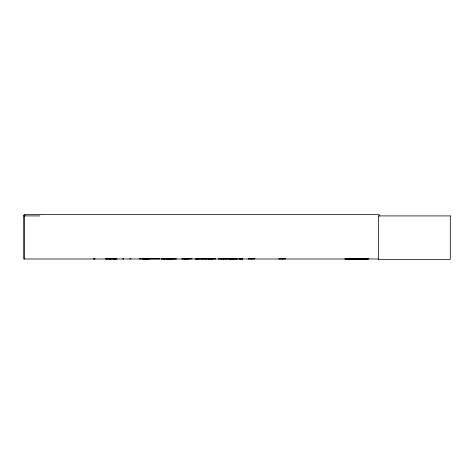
<?xml version="1.0" encoding="UTF-8"?>
<svg xmlns="http://www.w3.org/2000/svg" width="474" height="474" viewBox="0 0 474 474"><rect width="100%" height="100%" fill="white"/><g stroke="black" fill="none" stroke-linecap="round" stroke-linejoin="round"><path stroke-width="0.71" d="M113.387 258.988L113.387 258.626L106.869 258.656L106.875 258.988L113.387 258.928M248.275 258.946L254.745 258.928M368.209 258.97L368.191 258.478M368.156 258.828L344.977 258.958L368.209 258.828M229.6 258.952L229.653 258.638L229.659 258.988M236.082 258.656L236.088 258.988M229.126 258.928L229.138 258.626L237.154 258.656L237.142 258.988M235.548 258.928L235.56 258.626M202.588 258.928L202.505 258.354M161.308 258.988L176.298 258.988M167.512 258.656L167.529 258.988M218.644 258.988L228.344 258.988M223.438 258.946L223.355 258.656M223.663 258.988L223.633 258.899M142.224 258.988L148.291 258.946M142.449 258.899L142.478 258.988M147.076 258.928L147.106 258.626L147.118 258.988M166.593 258.946L166.581 258.354M171.404 258.656L171.434 258.988M143.746 258.656L143.782 258.988M195.235 258.988L199.542 258.946M195.478 258.899L195.513 258.988M208.702 258.928L208.744 258.626L215.652 258.656L215.717 258.988L200.65 258.946M212.008 258.656L212.05 258.988M107.805 258.656L107.841 258.988M196.443 258.928L196.485 258.626L196.503 258.988M197.231 258.946L197.19 258.354L197.143 258.988M345.273 258.97L345.611 258.97M345.522 258.828L345.149 258.828M346.844 258.97L347.229 258.952L346.719 258.828M359.464 258.952L359.162 258.958L359.671 258.828M361.247 258.478L361.01 258.982M361.117 258.976L361.259 258.703M346.577 258.988L346.932 258.976M25.181 215.101L23.7 215.101L23.7 258.988L378.477 258.988M23.7 215.913L39.958 215.913M113.482 258.988L113.482 258.626L116.752 258.626L116.74 258.988M142.449 258.656L148.356 258.626L148.356 258.988M195.478 258.656L199.613 258.626L199.613 258.988M200.579 258.988L200.579 258.626L208.548 258.626L208.548 258.988M242.338 258.946L238.967 258.626L238.967 258.988M351.72 258.644L352.911 258.644M359.227 258.644L358.036 258.798M144.985 258.709L159.756 258.709M183.835 258.709L191.946 258.709M144.973 258.822L159.768 258.81M183.817 258.81L191.958 258.81M113.564 258.946L117.054 258.988M181.957 258.946L188.468 258.946M229.084 258.946L237.201 258.988M279.002 258.946L285.52 258.899M368.209 258.952L345.125 258.703M145.204 258.952L145.18 258.354M231.958 258.626L231.946 258.988M232.272 258.946L232.349 258.354M239.044 258.946L242.57 258.988M204.691 258.626L204.679 258.988M173.057 258.656L173.022 258.988M173.259 258.946L173.354 258.354M171.671 258.946L171.784 258.626M171.789 258.626L171.843 258.946M167.209 258.946L167.168 258.638L167.144 258.988M230.246 258.928L230.246 258.656M242.297 258.656L242.261 258.988M169.858 258.638L169.84 258.988M163.767 258.638L163.749 258.988M209.704 258.638L209.698 258.988M236.662 258.638L236.656 258.988M230.773 258.952L230.808 258.354M379.218 216.126L379.218 214.651L24.535 214.651L24.535 258.988M363.475 258.982L363.475 258.644L362.284 258.798M361.484 258.798L360.293 258.798M359.31 258.478L359.227 258.798M285.52 258.988L285.52 258.626L279.002 258.626L279.002 258.988M282.445 258.354L282.409 258.988L282.374 258.354M282.149 258.354L282.149 258.988M282.083 258.354L282.083 258.988M254.745 258.988L254.745 258.626L248.234 258.656L248.228 258.988M251.712 258.354L251.676 258.988L251.641 258.354M251.421 258.354L251.416 258.988M251.344 258.354L251.344 258.988M240.668 258.354L240.668 258.988M240.608 258.354L240.585 258.988M240.496 258.988L240.419 258.354L240.401 258.988M240.194 258.354L240.182 258.988M240.045 258.988L240.028 258.354L239.933 258.988M234.014 258.354L234.032 258.988M233.937 258.354L233.925 258.988M233.806 258.354L233.818 258.988M233.765 258.354L233.712 258.988M233.658 258.354L233.7 258.988M233.569 258.354L233.605 258.988M233.445 258.354L233.439 258.988M233.338 258.354L233.327 258.988M233.279 258.354L233.214 258.988M233.113 258.354L233.167 258.988M233.089 258.354L233.101 258.988M232.995 258.354L232.983 258.988M232.823 258.354L232.876 258.988M232.752 258.354L232.787 258.988M232.627 258.354L232.716 258.988M232.574 258.354L232.58 258.988M232.473 258.354L232.461 258.988M232.248 258.354L232.236 258.988M232.195 258.354L232.195 258.988M231.365 258.354L231.431 258.988M231.306 258.354L231.33 258.988M230.856 258.354L230.885 258.988M230.72 258.537L230.714 258.988M228.101 258.988L228.101 258.626L218.858 258.656L218.893 258.988M225.748 258.354L225.725 258.988M225.63 258.988L225.63 258.354L225.511 258.988M225.488 258.354L225.417 258.988M225.346 258.354L225.346 258.988M225.304 258.537L225.304 258.988M225.186 258.354L225.138 258.988M223.325 258.626L223.325 258.988M221.808 258.354L221.856 258.988M221.69 258.537L221.69 258.988M221.642 258.354L221.571 258.988M221.5 258.354L221.548 258.988M221.192 258.354L221.239 258.988M212.773 258.354L212.773 258.988L212.713 258.354M212.636 258.354L212.619 258.988M212.565 258.354L212.553 258.988M212.411 258.354L212.429 258.988M211.025 258.354L211.084 258.988M210.912 258.354L210.971 258.988M210.835 258.354L210.817 258.988M210.61 258.354L210.61 258.988M210.515 258.354L210.592 258.988M210.403 258.354L210.462 258.988M210.343 258.354L210.343 258.988M208.756 258.626L208.756 258.988M205.864 258.354L205.864 258.988M205.829 258.354L205.829 258.988M205.692 258.354L205.675 258.988M205.609 258.354L205.621 258.988M202.7 258.354L202.7 258.988M202.647 258.354L202.599 258.988M202.428 258.354L202.41 258.988M202.285 258.354L202.262 258.988M202.191 258.354L202.137 258.988M202.078 258.354L202.06 258.988M201.995 258.537L201.995 258.988M198.197 258.537L198.197 258.988M198.138 258.354L198.055 258.988M198.002 258.354L198.002 258.988M197.907 258.354L197.931 258.988M197.782 258.354L197.581 258.988M197.545 258.354L197.557 258.988M197.048 258.354L197.012 258.988M188.468 258.988L188.468 258.626L181.957 258.626L181.957 258.988M185.328 258.354L185.328 258.988M185.067 258.354L185.097 258.988M176.044 258.988L176.044 258.626L161.421 258.656L161.438 258.988M173.816 258.354L173.768 258.988L173.745 258.354M173.608 258.354L173.656 258.988M173.514 258.354L173.537 258.988M173.425 258.354L173.448 258.988M173.194 258.354L173.217 258.988M173.146 258.537L173.146 258.988M170.61 258.354L170.61 258.988M170.533 258.354L170.51 258.988M170.444 258.354L170.421 258.988M170.35 258.354L170.35 258.988M170.302 258.988L170.213 258.354L170.142 258.988M169.722 258.537L169.722 258.988M169.674 258.354L169.651 258.988M169.562 258.988L169.544 258.354L169.443 258.988M169.337 258.354L169.331 258.988M169.265 258.354L169.259 258.988M169.153 258.354L169.123 258.988M169.082 258.354L169.1 258.988M168.945 258.988L168.945 258.354L168.874 258.988M168.448 258.626L168.448 258.988M166.901 258.354L166.884 258.988L166.759 258.354M166.67 258.354L166.724 258.988M166.457 258.354L166.457 258.988M166.421 258.354L166.433 258.988M164.822 258.354L164.845 258.988M164.703 258.354L164.703 258.988M164.614 258.354L164.632 258.988M164.555 258.354L164.525 258.988M164.401 258.354L164.395 258.988M164.365 258.354L164.377 258.988M149.322 258.449L149.322 258.988M148.688 258.449L148.688 258.988M148.054 258.449L148.054 258.988M146.614 258.354L146.662 258.988M146.59 258.354L146.59 258.988M146.454 258.354L146.502 258.988M146.359 258.354L146.383 258.988M146.27 258.354L146.294 258.988M146.193 258.354L146.146 258.988M146.039 258.354L146.039 258.988M145.986 258.354L145.986 258.988M145.388 258.988L145.34 258.354L145.317 258.988M145.08 258.354L145.103 258.988M144.997 258.354L145.02 258.988M144.831 258.354L144.925 258.988M144.766 258.354L144.789 258.988L144.7 258.354M144.244 258.354L144.244 258.988M144.173 258.354L144.179 258.988M144.108 258.537L144.108 258.988M141.222 258.449L141.222 258.988M140.588 258.449L140.588 258.988M139.954 258.449L139.954 258.988M139.326 258.449L139.326 258.988M130.682 258.449L130.682 258.988M129.965 258.449L129.965 258.988M123.418 258.354L123.424 258.988L123.347 258.354M123.122 258.988L123.122 258.354L123.05 258.988M115.17 258.988L115.111 258.354L115.069 258.988M114.998 258.354L114.921 258.988M114.904 258.354L114.904 258.988M114.678 258.354L114.696 258.988M114.601 258.354L114.542 258.988M114.489 258.354L114.43 258.988M111.07 258.449L111.1 258.988M110.673 258.537L110.673 258.988M110.608 258.354L110.602 258.988M110.537 258.354L110.495 258.988M110.436 258.449L110.436 258.988M110.312 258.354L110.27 258.988M110.241 258.354L110.241 258.988M110.081 258.354L110.152 258.988M110.009 258.988L109.98 258.354L109.927 258.988M109.861 258.449L109.802 258.988M109.678 258.354L109.678 258.988M109.583 258.354L109.607 258.988L109.512 258.354M109.47 258.354L109.411 258.988M106.336 258.537L106.336 258.988M106.265 258.354L106.265 258.988M106.04 258.354L106.04 258.988M106.004 258.354L105.963 258.988M94.818 258.449L94.818 258.988M94.753 258.449L94.753 258.988M94.184 258.449L94.184 258.988M94.042 258.449L94.042 258.988M93.55 258.449L93.55 258.988M450.3 215.913L378.382 215.913L378.382 259.349L450.3 259.349L450.3 215.913M221.405 258.988L221.405 258.354L221.358 258.988M205.467 258.988L205.473 258.354L205.438 258.988M170.812 258.988L170.812 258.354L170.764 258.988"/></g></svg>
